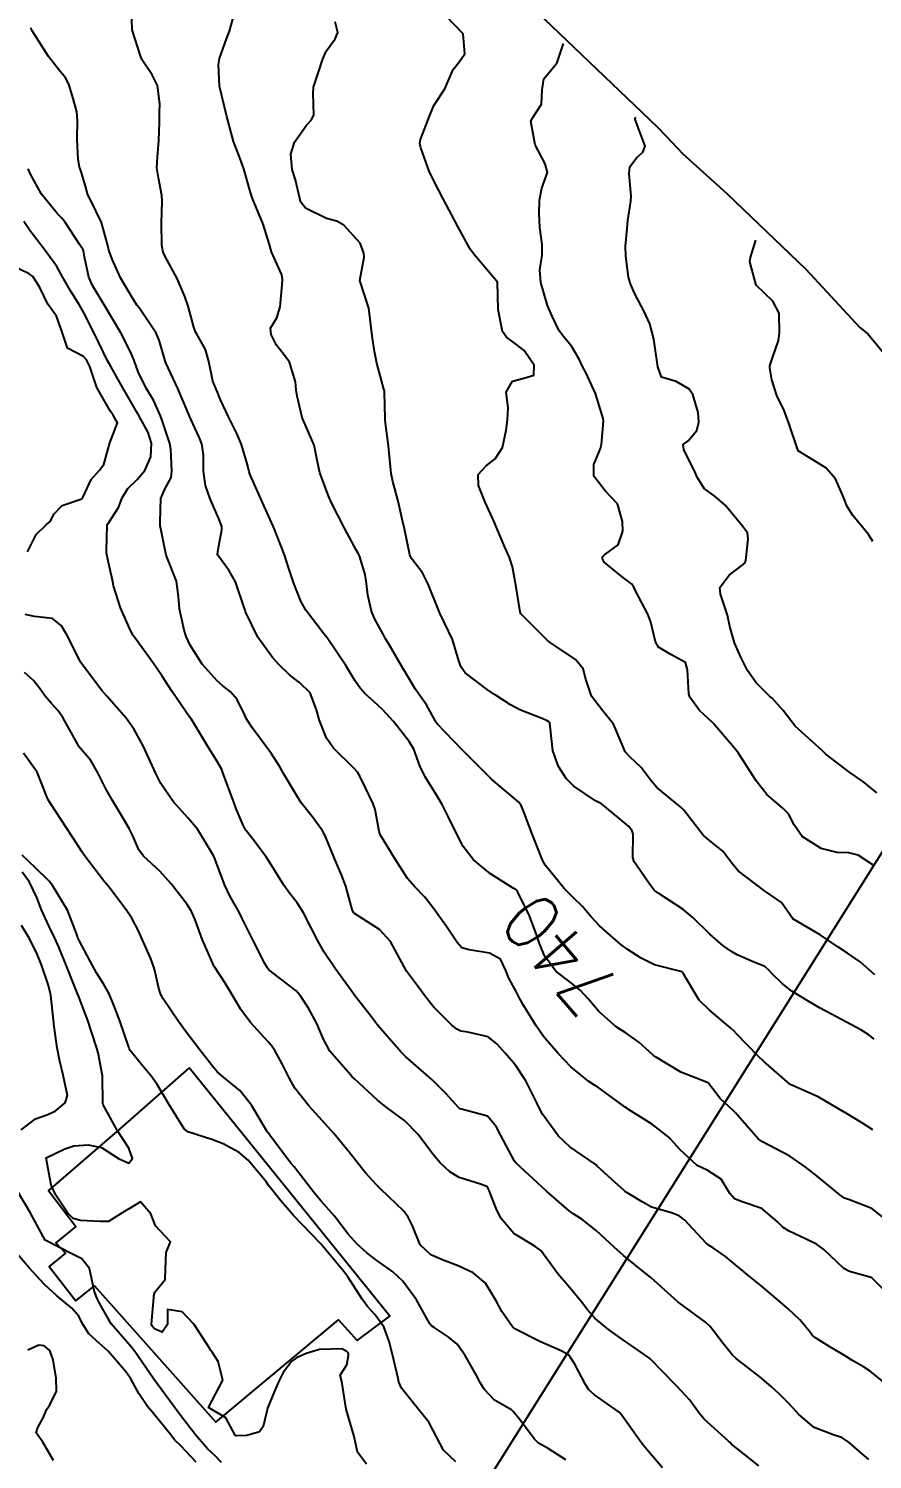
# Model space of a CAD drawing. Header units: metres. Extents: x 298520 to 308411, y 7433745 to 7450750.
# Drawn here: x 304060.7 to 304121.9, y 7440138.4 to 7440242.4 of the extents above; entities that cross this region are included whole.
import ezdxf
from ezdxf.enums import TextEntityAlignment as Align

# ---------------------------------------------------------------- set-up
doc = ezdxf.new("R2010")
doc.units = ezdxf.units.M
doc.header["$LTSCALE"] = 10
doc.linetypes.add('CONTINUO', pattern=[0])
for name, color, linetype in [('Area', 45, 'Continuous'), ('Cotas', 45, 'Continuous'), ('Curvas de Nivel 1m', 11, 'Continuous'), ('Curvas de Nivel 5m', 15, 'Continuous'), ('Edificações', 30, 'Continuous'), ('TEXTO', 45, 'Continuous')]:
    doc.layers.add(name, color=color, linetype=linetype)
doc.styles.add('Style-STANDARD', font='STANDARD.shx')

msp = doc.modelspace()

# ---------------------------------------------------------------- linework, layer by layer
at = {"layer": 'Area'}
msp.add_polyline3d([(304041.28, 7440297.19, 736.81), (304043.84, 7440295.05, 734.59), (304047.61, 7440291.05, 740.29), (304052.11, 7440287.26, 743.9), (304059.52, 7440279.65, 738.44), (304061.56, 7440277.87, 756.57), (304062.36, 7440277.31, 758.93), (304071.6, 7440268.47, 745.98), (304072.43, 7440267.56, 745.44), (304079.15, 7440260.51, 751.87), (304083.33, 7440257.03, 750.77), (304090.76, 7440250.06, 755.64), (304094.25, 7440246.82, 755.06), (304106.31, 7440235.27, 753.27), (304106.95, 7440234.6, 756.12), (304108.17, 7440233.3, 758.5), (304111.4, 7440230.39, 760.07), (304117.11, 7440224.91, 755.45), (304121.04, 7440220.67, 748.14), (304121.6, 7440220.21, 748.35), (304123.13, 7440218.39, 753.61)], dxfattribs=at)
at = {"layer": 'Curvas de Nivel 1m', "flags": 128}
for points, elevation in [([(304121.98, 7440162.38), (304121.21, 7440162.87), (304119.99, 7440163.61), (304119.9, 7440163.67), (304118, 7440164.78), (304116.1, 7440165.62), (304116.01, 7440165.66), (304115.98, 7440165.68), (304115.95, 7440165.71), (304114.04, 7440167.38), (304113.64, 7440167.74), (304112.06, 7440169.35), (304111.87, 7440169.57), (304111.67, 7440169.77), (304110.08, 7440171.11), (304109.37, 7440171.8), (304108.24, 7440173.68), (304108.16, 7440173.81), (304108.11, 7440173.86), (304108.03, 7440173.89), (304106.12, 7440174.37), (304105.14, 7440174.86), (304104.13, 7440175.52), (304103.67, 7440175.86), (304102.15, 7440177.18), (304101.5, 7440177.89), (304100.88, 7440178.61), (304100.18, 7440179.29), (304099.56, 7440179.92), (304098.21, 7440181.6), (304098.02, 7440181.93), (304097.86, 7440182.29), (304097.22, 7440183.94), (304096.59, 7440185.61), (304096.44, 7440185.95), (304096.26, 7440186.19), (304094.9, 7440187.34), (304094.28, 7440187.86), (304094.15, 7440187.98), (304092.3, 7440189.86), (304092.16, 7440190), (304090.33, 7440191.89), (304090.24, 7440192.02), (304089.57, 7440193.26), (304089.01, 7440194.04), (304088.73, 7440194.42), (304088.36, 7440195.07), (304087.78, 7440196.06), (304086.87, 7440197.59), (304086.59, 7440198.07), (304086.41, 7440198.41), (304085.82, 7440199.48), (304085.57, 7440200.08), (304085.31, 7440201.22), (304085.2, 7440202.09), (304085.11, 7440202.74), (304084.69, 7440204.1), (304084.61, 7440204.24), (304084.48, 7440204.47), (304083.61, 7440206.11), (304082.64, 7440208), (304082.58, 7440208.12), (304082.52, 7440208.25), (304081.81, 7440210.13), (304081.63, 7440211.05), (304081.4, 7440212.13), (304080.59, 7440214.01), (304080.54, 7440214.09), (304080.52, 7440214.14), (304080.16, 7440215.7), (304080.1, 7440216.15), (304080.04, 7440216.73), (304079.61, 7440218.16), (304079.2, 7440218.71), (304078.66, 7440219.4), (304078.27, 7440220.17), (304078.22, 7440220.62), (304078.68, 7440221.38), (304078.94, 7440222.17), (304079.09, 7440223.78), (304079.1, 7440224.16), (304079.06, 7440224.5), (304078.72, 7440225.25), (304078.3, 7440226.17), (304078.14, 7440226.78), (304077.71, 7440228.18), (304076.92, 7440230.05), (304076.87, 7440230.19), (304076.79, 7440230.5), (304076.3, 7440232.2), (304076.01, 7440233.01), (304075.54, 7440234.2), (304075.06, 7440236), (304075.02, 7440236.21), (304074.86, 7440236.8), (304074.54, 7440238.22), (304074.46, 7440239.78), (304074.54, 7440240.22), (304074.91, 7440241.31), (304075.16, 7440241.96), (304075.25, 7440242.21), (304075.62, 7440243.53)], 741), ([(304122.06, 7440168.97), (304121.69, 7440169.28), (304121.1, 7440169.65), (304120.07, 7440170.21), (304118.98, 7440170.78), (304118.09, 7440171.24), (304117.33, 7440171.7), (304116.1, 7440172.47), (304115.4, 7440173.01), (304114.66, 7440173.73), (304114.39, 7440174.01), (304114.12, 7440174.24), (304113.27, 7440174.6), (304112.13, 7440175.1), (304111.71, 7440175.34), (304111.09, 7440175.78), (304110.14, 7440176.59), (304108.9, 7440177.8), (304108.17, 7440178.42), (304106.44, 7440179.56), (304106.18, 7440179.72), (304106.12, 7440179.77), (304106.06, 7440179.83), (304105.73, 7440180.29), (304104.63, 7440181.85), (304104.54, 7440182.18), (304104.56, 7440183.86), (304104.49, 7440184.11), (304104.24, 7440184.45), (304102.51, 7440185.88), (304102.26, 7440186.06), (304101.84, 7440186.3), (304100.27, 7440187.35), (304099.7, 7440187.91), (304099.15, 7440188.78), (304098.74, 7440189.92), (304098.53, 7440191.72), (304098.52, 7440191.93), (304098.44, 7440192.04), (304098.33, 7440192.11), (304098.02, 7440192.25), (304096.34, 7440192.9), (304095.65, 7440193.26), (304094.54, 7440193.98), (304094.43, 7440194.05), (304094.35, 7440194.11), (304093.96, 7440194.38), (304092.37, 7440195.6), (304092.07, 7440196), (304091.92, 7440196.47), (304091.45, 7440198.01), (304090.56, 7440199.88), (304090.49, 7440200.02), (304090.43, 7440200.17), (304089.68, 7440202.03), (304089.27, 7440202.85), (304088.47, 7440203.9), (304088.39, 7440204.05), (304088.36, 7440204.16), (304087.96, 7440206.06), (304087.8, 7440206.76), (304087.51, 7440208.06), (304087.12, 7440209.48), (304087, 7440210.07), (304086.82, 7440211.81), (304086.8, 7440212.07), (304086.59, 7440213.72), (304086.55, 7440214.03), (304086.55, 7440214.07), (304086.51, 7440215.97), (304086.5, 7440216.07), (304086.47, 7440216.21), (304085.95, 7440218.08), (304085.79, 7440218.94), (304085.62, 7440220.08), (304085.47, 7440221.28), (304085.38, 7440222.08), (304084.71, 7440224.09), (304085.03, 7440225.79), (304085.02, 7440226.09), (304084.74, 7440226.81), (304083.56, 7440228.11), (304083.05, 7440228.4), (304082.77, 7440228.47), (304082.29, 7440228.6), (304080.78, 7440229.35), (304080.43, 7440229.79), (304080.33, 7440230.15), (304080.04, 7440231.4), (304079.8, 7440232.15), (304079.7, 7440233.28), (304079.97, 7440234.15), (304080.85, 7440235.37), (304081.21, 7440235.78), (304081.37, 7440236.13), (304081.32, 7440237.69), (304081.36, 7440238.14), (304081.73, 7440239.3), (304082.01, 7440240.13), (304082.28, 7440240.75), (304082.92, 7440241.65), (304083.12, 7440242.12), (304082.93, 7440242.9)], 742), ([(304122.11, 7440173.64), (304121.05, 7440174.59), (304120.13, 7440175.22), (304119.44, 7440175.68), (304118.15, 7440176.55), (304116.16, 7440177.71), (304115.34, 7440178.89), (304114.18, 7440179.7), (304114.11, 7440179.74), (304112.2, 7440181.2), (304111.74, 7440181.77), (304111.07, 7440182.62), (304110.23, 7440183.3), (304109.64, 7440183.8), (304108.25, 7440185.61), (304108.06, 7440185.81), (304106.27, 7440187.29), (304105.81, 7440187.84), (304105.15, 7440188.71), (304104.3, 7440189.5), (304103.99, 7440189.86), (304103.78, 7440190.39), (304103.15, 7440191.87), (304102.34, 7440192.86), (304101.53, 7440193.89), (304101.12, 7440195.14), (304100.93, 7440195.89), (304100.38, 7440196.55), (304098.53, 7440197.8), (304098.4, 7440197.89), (304098.35, 7440197.93), (304096.42, 7440199.88), (304096.39, 7440199.92), (304096.38, 7440199.95), (304096.36, 7440200.01), (304096.05, 7440201.96), (304095.8, 7440203.3), (304095.58, 7440203.96), (304095.24, 7440204.73), (304094.72, 7440205.98), (304094.5, 7440206.52), (304093.83, 7440207.99), (304093.33, 7440209.2), (304093.31, 7440209.99), (304093.9, 7440210.63), (304094.55, 7440211.14), (304095.07, 7440211.97), (304095.34, 7440213.21), (304095.44, 7440213.97), (304095.48, 7440214.85), (304095.35, 7440215.97), (304095.8, 7440216.79), (304096.63, 7440216.99), (304097.35, 7440217.22), (304097.39, 7440217.94), (304096.65, 7440219.02), (304096.13, 7440219.43), (304095.36, 7440219.97), (304095.09, 7440220.39), (304094.77, 7440221.98), (304094.71, 7440223.98), (304093, 7440226), (304092.74, 7440226.37), (304091.83, 7440228.01), (304090.78, 7440230.02), (304090.09, 7440231.33), (304089.75, 7440232.04), (304089.14, 7440233.73), (304089.08, 7440234.05), (304089.12, 7440234.33), (304089.77, 7440236.04), (304090.09, 7440236.81), (304090.88, 7440238.02), (304091.49, 7440239.42), (304091.95, 7440240.01), (304092.35, 7440240.57), (304092.23, 7440242.01), (304090.94, 7440243.36)], 743), ([(304123.82, 7440149.72), (304121.89, 7440151.64), (304121.85, 7440151.66), (304120.27, 7440152.08), (304119.86, 7440152.32), (304118.41, 7440153.68), (304117.88, 7440154.07), (304117.14, 7440154.43), (304115.89, 7440155.02), (304115.46, 7440155.29), (304115.03, 7440155.72), (304113.91, 7440156.68), (304112.55, 7440157.12), (304111.92, 7440157.36), (304111.59, 7440157.76), (304110.96, 7440158.8), (304109.94, 7440159.45), (304109.22, 7440159.8), (304107.96, 7440160.95), (304107.18, 7440161.82), (304105.98, 7440162.78), (304105.33, 7440163.18), (304104.24, 7440163.86), (304104.1, 7440163.96), (304103.99, 7440164.04), (304103.43, 7440164.44), (304102.01, 7440165.49), (304101.77, 7440165.64), (304101.34, 7440165.89), (304100.03, 7440166.97), (304099.13, 7440167.92), (304098.06, 7440169.17), (304097.52, 7440169.94), (304096.63, 7440171.4), (304096.31, 7440171.95), (304096.1, 7440172.38), (304095.55, 7440173.4), (304095.31, 7440173.96), (304094.94, 7440174.78), (304094.13, 7440175.21), (304092.67, 7440175.46), (304092.13, 7440175.6), (304091.79, 7440176), (304091.01, 7440177.15), (304090.38, 7440178.02), (304090.17, 7440178.34), (304089.44, 7440179.3), (304088.72, 7440180.04), (304088.19, 7440180.65), (304087.29, 7440182.06), (304086.23, 7440183.79), (304086.15, 7440183.99), (304086.12, 7440184.07), (304085.83, 7440185.66), (304085.68, 7440186.08), (304085.13, 7440187.23), (304084.73, 7440188.09), (304084.56, 7440188.37), (304084.29, 7440188.66), (304082.81, 7440190.11), (304082.31, 7440190.84), (304081.78, 7440192.13), (304081.56, 7440192.91), (304081.11, 7440194.13), (304080.36, 7440194.87), (304079.63, 7440195.42), (304078.85, 7440196.16), (304078.38, 7440196.7), (304077.31, 7440198.18), (304076.42, 7440200.02), (304076.38, 7440200.14), (304076.36, 7440200.19), (304076.35, 7440200.27), (304075.68, 7440202.2), (304075.24, 7440202.99), (304074.47, 7440204.04), (304074.4, 7440204.14), (304074.39, 7440204.21), (304074.48, 7440204.82), (304074.7, 7440205.99), (304074.69, 7440206.21), (304074.5, 7440206.73), (304073.85, 7440208.22), (304073.5, 7440209.19), (304073.36, 7440210.23), (304073.36, 7440211.43), (304073.25, 7440212.23), (304073.06, 7440212.71), (304072.59, 7440213.7), (304072.35, 7440214.24), (304072.18, 7440214.66), (304071.5, 7440216.25), (304070.64, 7440218.11), (304070.59, 7440218.26), (304070.15, 7440219.76), (304069.93, 7440220.27), (304068.69, 7440222.1), (304068.55, 7440222.29), (304068.25, 7440222.74), (304067.35, 7440224.3), (304066.73, 7440225.64), (304066.49, 7440226.31), (304066.41, 7440226.64), (304065.95, 7440228.32), (304065.16, 7440229.95), (304064.97, 7440230.33), (304064.79, 7440230.96), (304064.48, 7440232.02), (304064.37, 7440232.34), (304064.27, 7440232.88), (304064.2, 7440234.34), (304064.22, 7440235.72), (304064.17, 7440236.34), (304063.91, 7440237.31), (304063.58, 7440238.35), (304063.35, 7440238.82), (304062.89, 7440239.37), (304062.12, 7440240.37), (304060.92, 7440242.24), (304060.84, 7440242.38), (304060.84, 7440242.46)], 739), ([(304121.96, 7440181.64), (304120.91, 7440182.35), (304120.22, 7440182.52), (304119.37, 7440182.54), (304118.22, 7440182.82), (304116.85, 7440183.7), (304116.24, 7440184.57), (304115.86, 7440185.32), (304115.45, 7440185.72), (304114.27, 7440186.76), (304113.49, 7440187.75), (304112.3, 7440189.62), (304112.25, 7440189.71), (304112.22, 7440189.76), (304111.79, 7440190.29), (304110.5, 7440191.79), (304110.42, 7440191.88), (304110.33, 7440191.98), (304109.39, 7440192.85), (304108.69, 7440193.81), (304108.62, 7440194.07), (304108.51, 7440195.81), (304108.38, 7440196.35), (304107.3, 7440196.91), (304106.4, 7440197.45), (304106.19, 7440197.83), (304105.84, 7440199.27), (304105.63, 7440199.84), (304104.72, 7440201.59), (304104.59, 7440201.86), (304104.54, 7440201.94), (304104.45, 7440202.05), (304103.76, 7440202.56), (304102.47, 7440203.64), (304102.34, 7440203.88), (304102.33, 7440204.02), (304102.48, 7440204.16), (304103.47, 7440204.89), (304103.82, 7440205.87), (304103.79, 7440206.58), (304103.42, 7440207.87), (304102.53, 7440208.82), (304101.72, 7440209.89), (304101.7, 7440210.73), (304102.19, 7440211.88), (304102.26, 7440212.19), (304102.42, 7440213.88), (304102.39, 7440214.08), (304101.83, 7440215.89), (304101.12, 7440217.41), (304100.87, 7440217.9), (304100.65, 7440218.39), (304100.08, 7440219.33), (304099.58, 7440219.92), (304099.19, 7440220.44), (304098.68, 7440221.51), (304098.49, 7440221.93), (304098.35, 7440222.27), (304097.87, 7440223.94), (304097.8, 7440224.86), (304097.95, 7440225.94), (304097.97, 7440226.72), (304097.8, 7440227.94), (304097.74, 7440228.97), (304097.77, 7440229.94), (304097.93, 7440230.8), (304098.34, 7440231.93), (304098.17, 7440232.58), (304097.46, 7440233.94), (304097.13, 7440235.66), (304097.27, 7440235.95), (304097.9, 7440236.91), (304097.97, 7440237.94), (304098.09, 7440238.74), (304098.9, 7440239.74), (304099.04, 7440239.93), (304099.51, 7440241.32)], 744), ([(304123.31, 7440143.62), (304121.77, 7440144.86), (304121.29, 7440145.17), (304120.45, 7440145.66), (304120.03, 7440145.92), (304119.79, 7440146.07), (304118.85, 7440146.62), (304117.8, 7440147.27), (304117.57, 7440147.47), (304117.39, 7440147.7), (304116.67, 7440148.57), (304115.82, 7440149.39), (304115.43, 7440149.72), (304113.84, 7440151.07), (304113, 7440151.75), (304111.86, 7440152.7), (304111.28, 7440153.18), (304110.4, 7440153.78), (304110.08, 7440153.99), (304109.88, 7440154.16), (304108.31, 7440155.81), (304107.9, 7440156.13), (304107.35, 7440156.36), (304105.91, 7440156.77), (304105.23, 7440157.16), (304104.05, 7440157.86), (304103.98, 7440157.91), (304103.92, 7440157.97), (304103.03, 7440158.77), (304101.94, 7440159.78), (304101.89, 7440159.83), (304101.8, 7440159.88), (304099.96, 7440161.15), (304099.15, 7440161.92), (304097.99, 7440163.52), (304097.77, 7440163.93), (304097.58, 7440164.35), (304096.77, 7440165.94), (304096.03, 7440167.08), (304095.28, 7440167.96), (304094.69, 7440168.61), (304094.05, 7440169.15), (304092.56, 7440169.49), (304092.06, 7440169.56), (304091.76, 7440169.7), (304091.38, 7440170.01), (304090.08, 7440171.31), (304089.51, 7440172.03), (304088.91, 7440172.85), (304088.11, 7440173.92), (304088.03, 7440174.05), (304087.94, 7440174.23), (304086.94, 7440176.06), (304086.15, 7440176.94), (304084.33, 7440178.1), (304084.25, 7440178.18), (304084.17, 7440178.4), (304083.7, 7440180.1), (304083.39, 7440180.92), (304082.87, 7440182.11), (304082.23, 7440183.7), (304082.01, 7440184.12), (304081.32, 7440185.05), (304080.47, 7440186.14), (304080.26, 7440186.45), (304079.25, 7440188.16), (304078.9, 7440188.77), (304078.3, 7440189.7), (304077.97, 7440190.17), (304076.93, 7440191.58), (304076.51, 7440192.19), (304076.34, 7440192.55), (304075.81, 7440193.66), (304075.33, 7440194.21), (304074.78, 7440194.64), (304074.36, 7440195.01), (304073.28, 7440196.23), (304072.39, 7440197.59), (304072.11, 7440198.24), (304071.97, 7440198.68), (304071.63, 7440200.25), (304071.55, 7440201.14), (304071.4, 7440202.25), (304070.71, 7440204.01), (304070.62, 7440204.26), (304070.48, 7440204.95), (304070.27, 7440206.04), (304070.23, 7440206.26), (304070.21, 7440206.55), (304070.27, 7440208.26), (304070.53, 7440208.88), (304071.01, 7440209.78), (304071.07, 7440210.25), (304070.99, 7440211.83), (304070.92, 7440212.26), (304070.58, 7440213.28), (304070.33, 7440214), (304070.24, 7440214.27), (304069.73, 7440215.4), (304069.2, 7440216.28), (304068.63, 7440217.46), (304068.32, 7440218.29), (304068.09, 7440218.86), (304067.37, 7440220.3), (304066.68, 7440221.44), (304066.15, 7440222.32), (304065.31, 7440223.72), (304065.03, 7440224.33), (304064.73, 7440225.82), (304064.65, 7440226.25), (304064.62, 7440226.33), (304064.38, 7440226.69), (304063.29, 7440228.35), (304063.06, 7440228.65), (304062.77, 7440228.95), (304061.6, 7440230.37), (304060.8, 7440231.81), (304060.63, 7440232.21)], 738), ([(304121.69, 7440138.43), (304121.04, 7440139), (304120.25, 7440139.66), (304119.71, 7440140.02), (304119.17, 7440140.21), (304117.72, 7440140.75), (304116.59, 7440141.71), (304116.18, 7440142.16), (304115.74, 7440142.61), (304115.19, 7440143.17), (304114.59, 7440143.73), (304113.76, 7440144.43), (304112.05, 7440145.76), (304111.79, 7440146.02), (304111.01, 7440146.99), (304110.4, 7440147.78), (304110.13, 7440148.11), (304109.81, 7440148.41), (304107.91, 7440149.81), (304107.82, 7440149.88), (304107.33, 7440150.32), (304105.85, 7440151.65), (304105.64, 7440151.83), (304104.64, 7440152.63), (304103.87, 7440153.26), (304103.2, 7440153.87), (304101.89, 7440155.07), (304100.83, 7440155.9), (304100.26, 7440156.26), (304099.91, 7440156.51), (304098.28, 7440157.93), (304097.93, 7440158.24), (304096.06, 7440159.95), (304095.95, 7440160.1), (304094.97, 7440161.97), (304094.63, 7440162.62), (304093.99, 7440163.38), (304092.1, 7440163.89), (304091.99, 7440163.92), (304091.94, 7440163.95), (304091.88, 7440164), (304090.98, 7440164.99), (304090.01, 7440165.96), (304089.94, 7440166.03), (304088.04, 7440167.71), (304087.7, 7440168.05), (304086.06, 7440169.95), (304086.01, 7440170.01), (304085.96, 7440170.07), (304085.53, 7440170.62), (304084.38, 7440172.1), (304084.26, 7440172.27), (304084.1, 7440172.51), (304082.92, 7440174.11), (304082.12, 7440175.3), (304081.67, 7440176.12), (304081.17, 7440177.1), (304080.64, 7440178.14), (304080.17, 7440178.88), (304079.62, 7440179.59), (304079.2, 7440180.15), (304078.21, 7440181.76), (304077.93, 7440182.17), (304077.04, 7440183.37), (304076.42, 7440184.19), (304076.24, 7440184.51), (304075.75, 7440185.7), (304075.57, 7440186.2), (304075.13, 7440187.35), (304074.83, 7440188.21), (304074.68, 7440188.61), (304074.29, 7440189.26), (304073.68, 7440190.23), (304072.74, 7440191.82), (304072.47, 7440192.24), (304072.33, 7440192.42), (304071.07, 7440194.25), (304070.36, 7440195.35), (304070, 7440195.89), (304069.73, 7440196.27), (304068.4, 7440198.11), (304068.27, 7440198.29), (304068.08, 7440198.62), (304067.33, 7440200.3), (304066.83, 7440201.92), (304066.75, 7440202.31), (304066.47, 7440203.6), (304066.33, 7440204.31), (304066.32, 7440204.46), (304066.36, 7440206.31), (304066.4, 7440206.4), (304066.5, 7440206.51), (304067.2, 7440207.61), (304067.47, 7440208.3), (304067.86, 7440208.97), (304068.54, 7440209.63), (304069.11, 7440210.28), (304069.55, 7440211.28), (304069.58, 7440212.27), (304069.35, 7440213.05), (304068.67, 7440214.29), (304068.64, 7440214.33), (304068.59, 7440214.4), (304067.52, 7440216.3), (304066.64, 7440217.84), (304066.37, 7440218.31), (304066.07, 7440218.9), (304065.41, 7440220.32), (304064.68, 7440221.75), (304064.34, 7440222.34), (304063.7, 7440223.35), (304063.12, 7440224.35), (304062.99, 7440224.63), (304062.72, 7440225.11), (304061.8, 7440226.37), (304060.75, 7440227.72), (304060.32, 7440228.39)], 737), ([(304121.98, 7440205.14), (304121.66, 7440205.65), (304120.51, 7440207.01), (304120.11, 7440207.67), (304119.85, 7440208.35), (304119.25, 7440209.68), (304118.55, 7440210.48), (304116.56, 7440211.71), (304115.86, 7440213.72), (304115.53, 7440214.65), (304115.01, 7440215.73), (304114.63, 7440216.87), (304114.5, 7440217.74), (304114.49, 7440217.89), (304114.65, 7440218.41), (304115.11, 7440219.73), (304115.2, 7440220.27), (304115.18, 7440221.73), (304114.7, 7440222.59), (304113.5, 7440223.75), (304113.03, 7440225.46), (304113.08, 7440225.76), (304113.47, 7440227.03)], 746), ([(304060.59, 7440204.38), (304061.22, 7440205.64), (304061.96, 7440206.37), (304062.25, 7440206.61), (304062.5, 7440207.11), (304063.11, 7440207.75), (304064.52, 7440208.24), (304064.58, 7440208.28), (304064.61, 7440208.33), (304065.22, 7440209.64), (304065.81, 7440210.32), (304066.13, 7440210.73), (304066.57, 7440212.31), (304067.13, 7440213.76), (304066.81, 7440214.31), (304066.6, 7440214.63), (304065.63, 7440216.32), (304065.12, 7440217.84), (304064.88, 7440218.33), (304064.65, 7440218.57), (304063.49, 7440219.18), (304063.1, 7440220.35), (304062.68, 7440221.5), (304062.06, 7440222.37), (304061.45, 7440223.63), (304060.97, 7440224.38), (304060.71, 7440224.57), (304059.49, 7440225.17)], 736), ([(304113.69, 7440137.96), (304112.62, 7440138.82), (304111.7, 7440139.55), (304111.6, 7440139.66), (304111.5, 7440139.76), (304109.73, 7440141.35), (304109.35, 7440141.79), (304108.69, 7440142.75), (304107.75, 7440143.75), (304107.72, 7440143.78), (304107.69, 7440143.81), (304105.78, 7440145.76), (304105.69, 7440145.83), (304104.57, 7440146.62), (304103.8, 7440147.16), (304102.78, 7440147.87), (304101.81, 7440148.67), (304101.24, 7440149.31), (304100.79, 7440149.9), (304099.84, 7440151.06), (304099.1, 7440151.92), (304097.87, 7440153.61), (304097.42, 7440153.93), (304095.89, 7440154.85), (304094.95, 7440155.96), (304094.61, 7440156.67), (304094.11, 7440157.98), (304094.05, 7440158.11), (304093.93, 7440158.26), (304093.47, 7440158.44), (304091.93, 7440158.93), (304091.26, 7440159.33), (304090.52, 7440160.02), (304089.95, 7440160.72), (304088.95, 7440162.04), (304087.98, 7440163.03), (304086.61, 7440164.06), (304086, 7440164.54), (304084.32, 7440166.1), (304084.17, 7440166.24), (304084.03, 7440166.39), (304082.55, 7440168.11), (304082.05, 7440169.02), (304081.6, 7440170.12), (304080.99, 7440171.22), (304080.39, 7440172.14), (304080.1, 7440172.49), (304079.16, 7440173.21), (304078.11, 7440174), (304077.98, 7440174.17), (304077.82, 7440174.47), (304076.96, 7440176.18), (304076.16, 7440177.79), (304075.95, 7440178.19), (304075.31, 7440179.34), (304074.89, 7440180.21), (304074.21, 7440182.02), (304074.13, 7440182.22), (304074.04, 7440182.39), (304072.92, 7440184.23), (304072.24, 7440185.05), (304071.16, 7440186.25), (304070.27, 7440187.54), (304069.9, 7440188.27), (304069.4, 7440189.38), (304068.98, 7440190.28), (304068.32, 7440191.47), (304067.75, 7440192.3), (304066.35, 7440193.89), (304065.98, 7440194.31), (304064.73, 7440195.97), (304064.47, 7440196.33), (304064.38, 7440196.49), (304063.44, 7440198.34), (304063.06, 7440199.01), (304062.41, 7440199.53), (304061.1, 7440199.69), (304060.42, 7440199.82)], 736), ([(304099.69, 7440138.41), (304098.4, 7440139.22), (304097.7, 7440139.62), (304097.37, 7440139.93), (304096.31, 7440141.36), (304095.84, 7440141.95), (304095.73, 7440142.03), (304094.51, 7440142.74), (304093.75, 7440143.54), (304093.48, 7440143.98), (304093.16, 7440144.58), (304092.38, 7440145.99), (304091.79, 7440146.8), (304091.14, 7440147.35), (304090.11, 7440148.03), (304089.92, 7440148.15), (304089.81, 7440148.3), (304088.84, 7440150.04), (304087.84, 7440151.38), (304087.12, 7440152.06), (304085.86, 7440152.97), (304085.23, 7440153.44), (304084.5, 7440154.09), (304083.88, 7440154.81), (304082.89, 7440156.11), (304081.91, 7440157.21), (304081.49, 7440157.69), (304081.17, 7440158.13), (304079.94, 7440159.69), (304079.73, 7440159.93), (304079.56, 7440160.15), (304078.3, 7440161.83), (304078.06, 7440162.17), (304078.02, 7440162.22), (304077.97, 7440162.29), (304076.86, 7440164.18), (304076.01, 7440165.24), (304074.83, 7440166.21), (304074.39, 7440166.58), (304074.03, 7440167.02), (304073.08, 7440168.23), (304072.06, 7440169.56), (304071.56, 7440170.25), (304070.44, 7440171.9), (304070.25, 7440172.26), (304070.1, 7440172.75), (304069.82, 7440173.97), (304069.74, 7440174.27), (304069.52, 7440174.87), (304068.89, 7440176.28), (304068.66, 7440176.8), (304068.16, 7440177.77), (304067.81, 7440178.29), (304066.65, 7440179.83), (304066.27, 7440180.31), (304066.18, 7440180.41), (304064.7, 7440182.33), (304064.5, 7440182.62), (304064.22, 7440183.08), (304063.39, 7440184.35), (304062.25, 7440186.09), (304062.09, 7440186.36), (304061.96, 7440186.66), (304061.28, 7440188.37), (304060.3, 7440189.74)], 734), ([(304091.69, 7440138.26), (304090.79, 7440139.11), (304090.32, 7440140.02), (304089.72, 7440141.14), (304089, 7440142.04), (304087.75, 7440143.62), (304087.55, 7440144.05), (304087.5, 7440144.31), (304087.08, 7440146.06), (304086.84, 7440147.01), (304086.47, 7440148.06), (304085.81, 7440148.96), (304085.28, 7440149.54), (304084.9, 7440150.08), (304083.85, 7440151.7), (304083.55, 7440152.1), (304081.87, 7440154.12), (304079.9, 7440156.15), (304078.98, 7440157.22), (304078.22, 7440158.17), (304078.09, 7440158.34), (304077.93, 7440158.58), (304076.6, 7440160.18), (304075.95, 7440160.74), (304074.8, 7440161.37), (304073.96, 7440161.69), (304072.22, 7440162.24), (304071.97, 7440162.45), (304070.86, 7440164.25), (304070.01, 7440165.67), (304069.59, 7440166.27), (304068.87, 7440167.12), (304068.04, 7440168.15), (304067.98, 7440168.29), (304067.94, 7440168.4), (304067.28, 7440170.3), (304066.81, 7440171.57), (304066.49, 7440172.31), (304066.1, 7440172.98), (304065.59, 7440173.8), (304065.3, 7440174.32), (304064.33, 7440176.14), (304064.25, 7440176.34), (304064.22, 7440176.42), (304064.15, 7440176.64), (304063.48, 7440178.35), (304062.4, 7440180.14), (304062.24, 7440180.36), (304062.18, 7440180.43), (304061.16, 7440181.41), (304060.21, 7440182.35)], 733), ([(304085.21, 7440138.08), (304084.56, 7440138.96), (304084.31, 7440140.09), (304083.73, 7440142.1), (304083.4, 7440144.1), (304083.3, 7440144.56), (304083.77, 7440145.3), (304083.9, 7440145.98), (304083.9, 7440146.1), (304083.87, 7440146.18), (304083.78, 7440146.27), (304083.42, 7440146.47), (304081.79, 7440146.43), (304080.81, 7440146.13), (304080.11, 7440145.81), (304079.77, 7440145.57), (304079.16, 7440144.76), (304078.86, 7440144.16), (304078.51, 7440143.4), (304078.01, 7440142.17), (304077.96, 7440141.94), (304077.71, 7440140.84), (304077.43, 7440140.45), (304076.51, 7440140.18), (304075.76, 7440140.14), (304075.7, 7440140.16), (304075.68, 7440140.17), (304075.67, 7440140.19), (304074.98, 7440141.46), (304073.73, 7440142.22), (304074.76, 7440144.2), (304074.44, 7440145.54), (304073.99, 7440146.22), (304073.91, 7440146.34), (304073.79, 7440146.53), (304072.68, 7440148.23), (304071.81, 7440149.16), (304070.74, 7440149.32), (304070.74, 7440148.25), (304070.37, 7440147.68), (304069.8, 7440147.92), (304069.64, 7440148.11), (304069.58, 7440148.26), (304069.76, 7440150.2), (304069.76, 7440150.26), (304069.76, 7440150.33), (304069.83, 7440150.58), (304070.59, 7440151.5), (304070.6, 7440152.25), (304070.65, 7440153.47), (304070.98, 7440154.25), (304069.89, 7440155.4), (304069.53, 7440156.27), (304068.8, 7440157.16), (304067.91, 7440156.62), (304067.7, 7440156.49), (304067.39, 7440156.3), (304066.47, 7440155.73), (304065.89, 7440155.72), (304064.44, 7440155.79), (304063.9, 7440155.95), (304063.51, 7440156.34), (304062.64, 7440157.63), (304062.3, 7440158.36), (304061.94, 7440160.36), (304063.29, 7440161.01), (304063.96, 7440161.23), (304064.98, 7440161.3), (304065.95, 7440161.1), (304067.2, 7440160.3), (304067.94, 7440159.97), (304068.21, 7440160.29), (304067.95, 7440161.05), (304067.12, 7440162.3), (304066.09, 7440164.21), (304066.06, 7440164.31), (304066.02, 7440166.31), (304065.72, 7440167.99), (304065.63, 7440168.32), (304065.23, 7440169.5), (304064.97, 7440170.33), (304064.3, 7440172.13), (304064.2, 7440172.34), (304064.17, 7440172.41), (304064.1, 7440172.57), (304063.4, 7440174.35), (304062.88, 7440175.61), (304062.54, 7440176.36), (304062.15, 7440177.16), (304061.6, 7440178.37), (304061.27, 7440179.27), (304060.74, 7440180.37), (304060.19, 7440181.11)], 732), ([(304060.12, 7440162.38), (304061.17, 7440163.18), (304061.98, 7440163.47), (304062.59, 7440163.75), (304063.32, 7440164.35), (304063.48, 7440164.87), (304063.18, 7440166.35), (304062.92, 7440167.47), (304062.74, 7440168.35), (304062.53, 7440169.88), (304062.48, 7440170.36), (304062.28, 7440172.17), (304062.24, 7440172.36), (304062.1, 7440172.87), (304061.6, 7440174.37), (304061.24, 7440175.26), (304060.69, 7440176.37), (304060.15, 7440177.24)], 731), ([(304074.68, 7440138.21), (304074.19, 7440138.71), (304073.69, 7440139.18), (304072.78, 7440140.23), (304071.72, 7440141.61), (304071.23, 7440142.25), (304069.75, 7440144.26), (304068.37, 7440146.28), (304068.12, 7440146.62), (304067.79, 7440146.97), (304066.66, 7440148.3), (304065.82, 7440149.78), (304065.65, 7440150.14), (304065.56, 7440150.31), (304065.43, 7440150.71), (304065.08, 7440152.32), (304064.54, 7440153.01), (304063.86, 7440153.35), (304061.87, 7440154.36), (304060.78, 7440156.37), (304059.92, 7440157.81)], 731), ([(304062.47, 7440138.35), (304061.7, 7440139.69), (304061.22, 7440140.36), (304061.33, 7440140.75), (304061.72, 7440141.47), (304062, 7440142.09), (304062.18, 7440142.36), (304062.7, 7440143.4), (304062.66, 7440144.35), (304062.45, 7440145.68), (304062.21, 7440146.36), (304061.79, 7440146.69), (304061.42, 7440146.73), (304060.61, 7440146.37)], 729)]:
    msp.add_lwpolyline(points, dxfattribs=dict(at, elevation=elevation))
at = {"layer": 'Curvas de Nivel 5m', "flags": 128}
for points, elevation in [([(304123.24, 7440155.63), (304121.91, 7440156.67), (304120.28, 7440157.3), (304119.92, 7440157.43), (304119.57, 7440157.67), (304117.94, 7440159.02), (304117.05, 7440159.7), (304115.95, 7440160.46), (304114.42, 7440161.28), (304113.97, 7440161.51), (304113.64, 7440161.74), (304111.99, 7440163.61), (304111.92, 7440163.69), (304111.85, 7440163.76), (304110.88, 7440164.66), (304110.01, 7440165.79), (304108.02, 7440166.58), (304106.18, 7440167.69), (304106.04, 7440167.79), (304105.99, 7440167.83), (304104.97, 7440168.76), (304104.06, 7440169.4), (304103.33, 7440169.87), (304102.08, 7440170.97), (304101.31, 7440171.89), (304100.73, 7440172.53), (304100.1, 7440173.05), (304098.96, 7440173.92), (304098.12, 7440175.02), (304097.76, 7440175.93), (304097.57, 7440176.51), (304097.04, 7440177.94), (304096.18, 7440179.7), (304096.06, 7440179.83), (304095.85, 7440179.95), (304094.2, 7440180.99), (304092.98, 7440181.99), (304092.22, 7440182.98), (304091.68, 7440184.01), (304091.15, 7440185.1), (304090.69, 7440186.02), (304090.26, 7440186.75), (304089.46, 7440188.03), (304089.08, 7440188.83), (304088.63, 7440190.05), (304088.31, 7440190.6), (304087.16, 7440192.06), (304086.34, 7440192.96), (304085.75, 7440193.48), (304085.09, 7440194.09), (304084.74, 7440194.48), (304084.36, 7440195.03), (304083.69, 7440196.11), (304082.4, 7440198.06), (304082.35, 7440198.12), (304082.11, 7440198.42), (304080.79, 7440200.14), (304080.43, 7440200.79), (304079.91, 7440202.15), (304079.55, 7440203.24), (304079.24, 7440204.16), (304079.02, 7440204.71), (304078.49, 7440206.07), (304078.45, 7440206.17), (304078.42, 7440206.24), (304077.55, 7440208.18), (304076.76, 7440209.97), (304076.68, 7440210.19), (304076.55, 7440210.69), (304076.13, 7440212.19), (304075.79, 7440212.99), (304075.17, 7440214.2), (304074.61, 7440215.43), (304074.38, 7440215.99), (304074.29, 7440216.21), (304074.05, 7440216.79), (304073.75, 7440218.22), (304073.5, 7440219.08), (304072.85, 7440220.24), (304072.78, 7440220.36), (304072.67, 7440220.71), (304072.25, 7440222.24), (304072, 7440222.94), (304071.45, 7440224.25), (304070.73, 7440225.58), (304070.49, 7440226.03), (304070.41, 7440226.26), (304070.35, 7440226.65), (304070.32, 7440228.27), (304070.36, 7440229.85), (304070.35, 7440230.27), (304070.09, 7440231.56), (304069.98, 7440232.27), (304070.02, 7440233.06), (304070.12, 7440234.27), (304070.17, 7440235.59), (304070.18, 7440236.27), (304070.19, 7440236.94), (304070.02, 7440238.27), (304069.64, 7440239.03), (304068.9, 7440240.15), (304068.83, 7440240.29), (304068.78, 7440240.42), (304068.18, 7440242.3), (304068.16, 7440243.08)], 740), ([(304122.27, 7440186.88), (304121.32, 7440187.65), (304120.7, 7440188.07), (304120.29, 7440188.34), (304118.57, 7440189.69), (304118.31, 7440189.92), (304116.33, 7440191.71), (304115.47, 7440192.85), (304114.65, 7440193.74), (304114.49, 7440193.87), (304114.36, 7440193.98), (304113.49, 7440194.87), (304112.88, 7440195.75), (304112.39, 7440196.72), (304111.92, 7440197.77), (304111.59, 7440198.95), (304111.41, 7440199.77), (304110.91, 7440201.3), (304110.87, 7440201.78), (304111.55, 7440202.68), (304112.47, 7440203.39), (304112.67, 7440203.56), (304112.74, 7440203.76), (304112.92, 7440205.33), (304112.86, 7440205.76), (304112.5, 7440206.25), (304111.24, 7440207.77), (304110.53, 7440208.4), (304109.72, 7440208.98), (304109.21, 7440209.8), (304109.02, 7440210.27), (304108.56, 7440211.16), (304108.24, 7440211.81), (304108.21, 7440212.17), (304108.57, 7440212.44), (304109.19, 7440213.19), (304109.33, 7440213.8), (304109.3, 7440214.5), (304108.9, 7440215.81), (304108.62, 7440216.22), (304107.69, 7440216.75), (304106.63, 7440217.06), (304106.36, 7440217.83), (304106.14, 7440219.32), (304106.06, 7440219.84), (304105.77, 7440220.94), (304105.37, 7440221.85), (304104.7, 7440223.13), (304104.37, 7440223.86), (304104.24, 7440224.34), (304104.03, 7440225.87), (304104.02, 7440226.59), (304104.12, 7440227.87), (304104.18, 7440228.45), (304104.41, 7440229.86), (304104.42, 7440230.23), (304104.27, 7440231.87), (304104.32, 7440232.36), (304104.82, 7440233), (304105.27, 7440233.41), (304105.44, 7440233.85), (304104.85, 7440235.4), (304104.68, 7440235.86), (304104.75, 7440235.96)], 745), ([(304106.71, 7440137.82), (304105.69, 7440139.01), (304105.32, 7440139.45), (304105.03, 7440139.84), (304103.73, 7440141.67), (304103.54, 7440141.86), (304101.75, 7440143.14), (304101.35, 7440143.49), (304101.1, 7440143.89), (304100.32, 7440145.36), (304099.98, 7440145.91), (304099.89, 7440146.01), (304099.78, 7440146.08), (304099.39, 7440146.31), (304097.79, 7440147), (304095.92, 7440147.95), (304095.8, 7440148.06), (304095.04, 7440149.19), (304094.63, 7440149.97), (304093.84, 7440151.25), (304092.94, 7440151.99), (304091.86, 7440152.5), (304090.76, 7440152.92), (304089.87, 7440153.29), (304089.09, 7440154.04), (304088.54, 7440155.4), (304088.24, 7440156.05), (304087.91, 7440156.47), (304086.24, 7440158.07), (304085.93, 7440158.38), (304085.12, 7440159.27), (304084.47, 7440160.09), (304083.95, 7440160.76), (304082.83, 7440162.11), (304081.98, 7440163.06), (304081.01, 7440164.13), (304080.01, 7440165.41), (304079.58, 7440166.15), (304079.07, 7440167.19), (304078.54, 7440168.16), (304078.34, 7440168.46), (304078.05, 7440168.77), (304076.77, 7440170.18), (304076.08, 7440171.13), (304075.44, 7440172.2), (304074.94, 7440173.05), (304074.16, 7440174.22), (304074.14, 7440174.25), (304074.11, 7440174.31), (304073.27, 7440176.23), (304072.75, 7440177.64), (304072.49, 7440178.24), (304072.17, 7440178.76), (304071.03, 7440180.25), (304070.2, 7440181.17), (304069.01, 7440182.28), (304068.66, 7440182.73), (304068.23, 7440183.74), (304067.96, 7440184.29), (304067.55, 7440184.98), (304066.75, 7440186.31), (304066.27, 7440187.16), (304065.69, 7440188.32), (304065.18, 7440189.22), (304064.3, 7440190.27), (304064.28, 7440190.31), (304064.27, 7440190.33), (304064.21, 7440190.43), (304063.14, 7440192.35), (304062.81, 7440192.83), (304062.34, 7440193.37), (304061.87, 7440193.89), (304061.53, 7440194.37), (304061.02, 7440195.04), (304060.37, 7440195.61)], 735), ([(304072.84, 7440138.23), (304071.7, 7440139.46), (304071.29, 7440139.84), (304070.96, 7440140.25), (304069.73, 7440141.77), (304069.3, 7440142.27), (304068.68, 7440143.22), (304068.1, 7440144.28), (304067.76, 7440144.78), (304066.44, 7440146.3), (304065.79, 7440146.89), (304065.03, 7440147.55), (304064.56, 7440148.33), (304064.31, 7440148.84), (304063.81, 7440149.43), (304062.7, 7440150.35), (304061.83, 7440151.14), (304060.67, 7440152.37), (304059.86, 7440153.35)], 730)]:
    msp.add_lwpolyline(points, dxfattribs=dict(at, elevation=elevation))
at = {"layer": 'Edificações'}
msp.add_lwpolyline([(304072.32, 7440166.89), (304067.27, 7440162.44), (304062.11, 7440157.98), (304064.1, 7440155.36), (304062.65, 7440154.17), (304063.35, 7440153.42), (304062.16, 7440152.46), (304064.1, 7440149.97), (304065.44, 7440151.05), (304074.26, 7440141.15), (304083.18, 7440148.57), (304084.52, 7440147.07), (304086.89, 7440148.84)], close=True, dxfattribs=at)
at = {"layer": 'TEXTO', "linetype": 'CONTINUO'}
msp.add_polyline3d([(304141.68, 7440212.89, 0), (304037.23, 7440046.53, 0)], dxfattribs=at)

# ---------------------------------------------------------------- texts
at = {"layer": 'Cotas', "style": 'Style-STANDARD'}
msp.add_text('740', height=4, rotation=130.6892, dxfattribs=at).set_placement((304099.25, 7440175.11, 740), align=Align.MIDDLE_CENTER)

doc.saveas('drawing.dxf')
